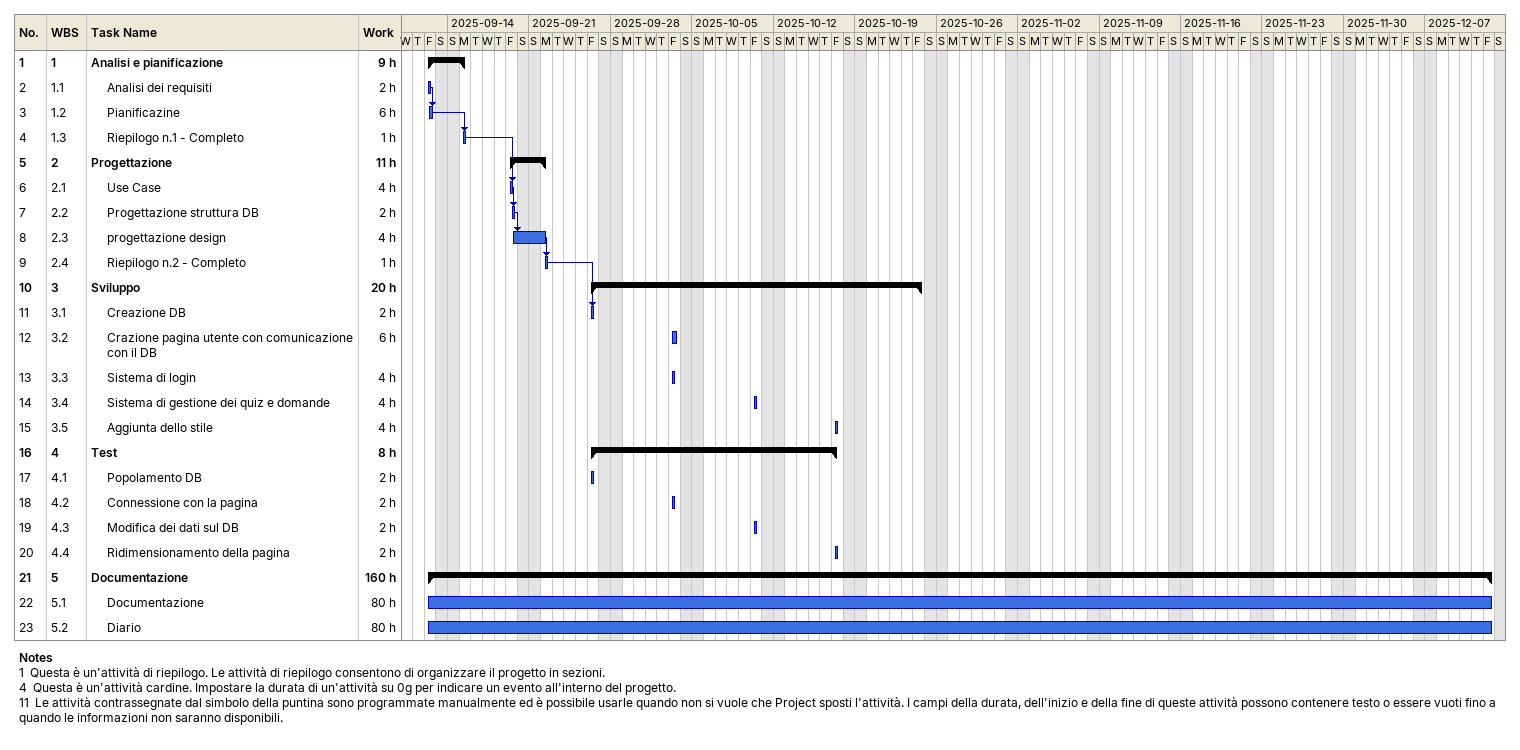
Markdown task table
| ID | WBS | Task | Start | Finish | Predecessors | Work (h) |
|---|---|---|---|---|---|---|
| 1 | 1 | **Analisi e pianificazione** | 2025-09-12 | 2025-09-15 |  | 9 |
| 2 | 1.1 | Analisi dei requisiti | 2025-09-12 | 2025-09-12 |  | 2 |
| 3 | 1.2 | Pianificazine | 2025-09-12 | 2025-09-12 | 2 | 6 |
| 4 | 1.3 | Riepilogo n.1 - Completo | 2025-09-15 | 2025-09-15 | 3 | 1 |
| 5 | 2 | **Progettazione** | 2025-09-19 | 2025-09-22 |  | 11 |
| 6 | 2.1 | Use Case | 2025-09-19 | 2025-09-19 | 4 | 4 |
| 7 | 2.2 | Progettazione struttura DB | 2025-09-19 | 2025-09-19 | 6 | 2 |
| 8 | 2.3 | progettazione design | 2025-09-19 | 2025-09-22 | 7 | 4 |
| 9 | 2.4 | Riepilogo n.2 - Completo | 2025-09-22 | 2025-09-22 | 8 | 1 |
| 10 | 3 | **Sviluppo** | 2025-09-26 | 2025-10-24 |  | 20 |
| 11 | 3.1 | Creazione DB | 2025-09-26 | 2025-09-26 | 9 | 2 |
| 12 | 3.2 | Crazione pagina utente con comunicazione con il DB | 2025-10-03 | 2025-10-03 |  | 6 |
| 13 | 3.3 | Sistema di login | 2025-10-03 | 2025-10-03 |  | 4 |
| 14 | 3.4 | Sistema di gestione dei quiz e domande | 2025-10-10 | 2025-10-10 |  | 4 |
| 15 | 3.5 | Aggiunta dello stile | 2025-10-17 | 2025-10-17 |  | 4 |
| 16 | 4 | **Test** | 2025-09-26 | 2025-10-17 |  | 8 |
| 17 | 4.1 | Popolamento DB | 2025-09-26 | 2025-09-26 |  | 2 |
| 18 | 4.2 | Connessione con la pagina | 2025-10-03 | 2025-10-03 |  | 2 |
| 19 | 4.3 | Modifica dei dati sul DB | 2025-10-10 | 2025-10-10 |  | 2 |
| 20 | 4.4 | Ridimensionamento della pagina | 2025-10-17 | 2025-10-17 |  | 2 |
| 21 | 5 | **Documentazione** | 2025-09-12 | 2025-12-12 |  | 160 |
| 22 | 5.1 | Documentazione | 2025-09-12 | 2025-12-12 |  | 80 |
| 23 | 5.2 | Diario | 2025-09-12 | 2025-12-12 |  | 80 |

Notes
- 1: Questa è un'attività di riepilogo. Le attività di riepilogo consentono di organizzare il progetto in sezioni.
- 4: Questa è un'attività cardine. Impostare la durata di un'attività su 0g per indicare un evento all'interno del progetto.
- 11: Le attività contrassegnate dal simbolo della puntina sono programmate manualmente ed è possibile usarle quando non si vuole che Project sposti l'attività. I campi della durata, dell'inizio e della fine di queste attività possono contenere testo o essere vuoti fino a quando le informazioni non saranno disponibili.
